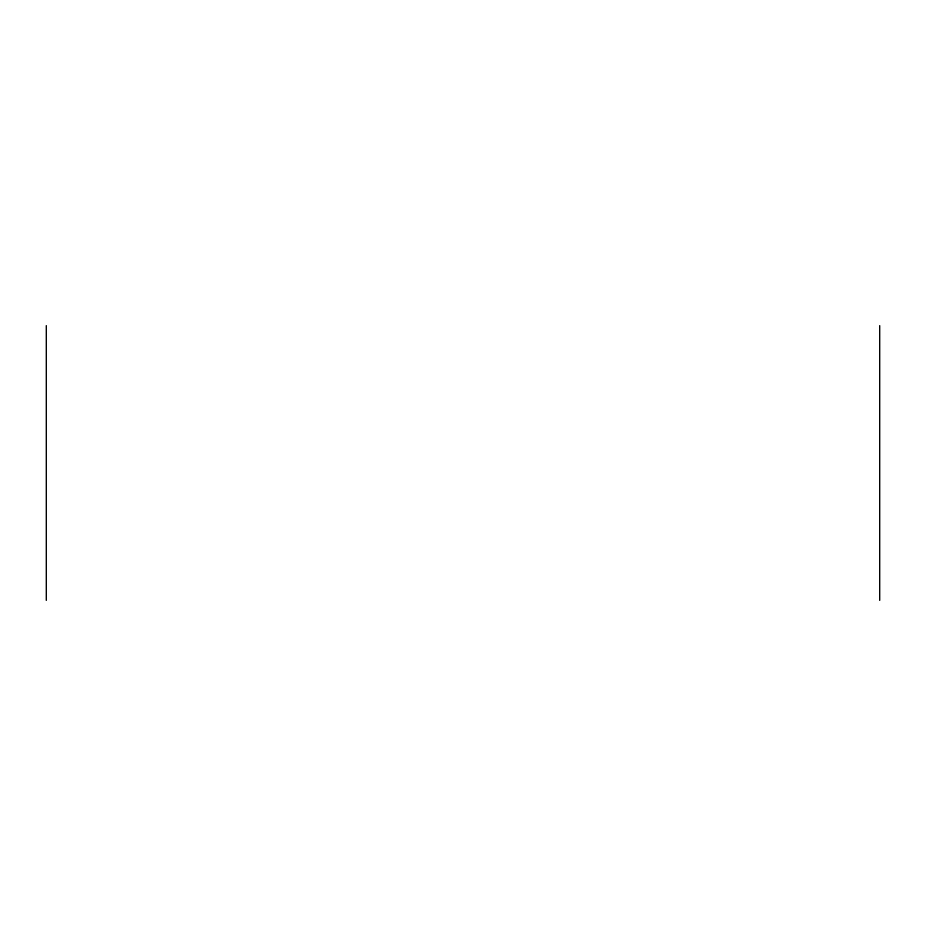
<?xml version="1.0" encoding="UTF-8"?>
<svg xmlns="http://www.w3.org/2000/svg" width="926" height="926" viewBox="0 0 926 926"><rect width="100%" height="100%" fill="white"/><g stroke="black" fill="none" stroke-linecap="round" stroke-linejoin="round"><path stroke-width="1.39" d="M879.7 325.628L879.7 600.372M46.3 325.628L46.3 600.372"/></g></svg>
